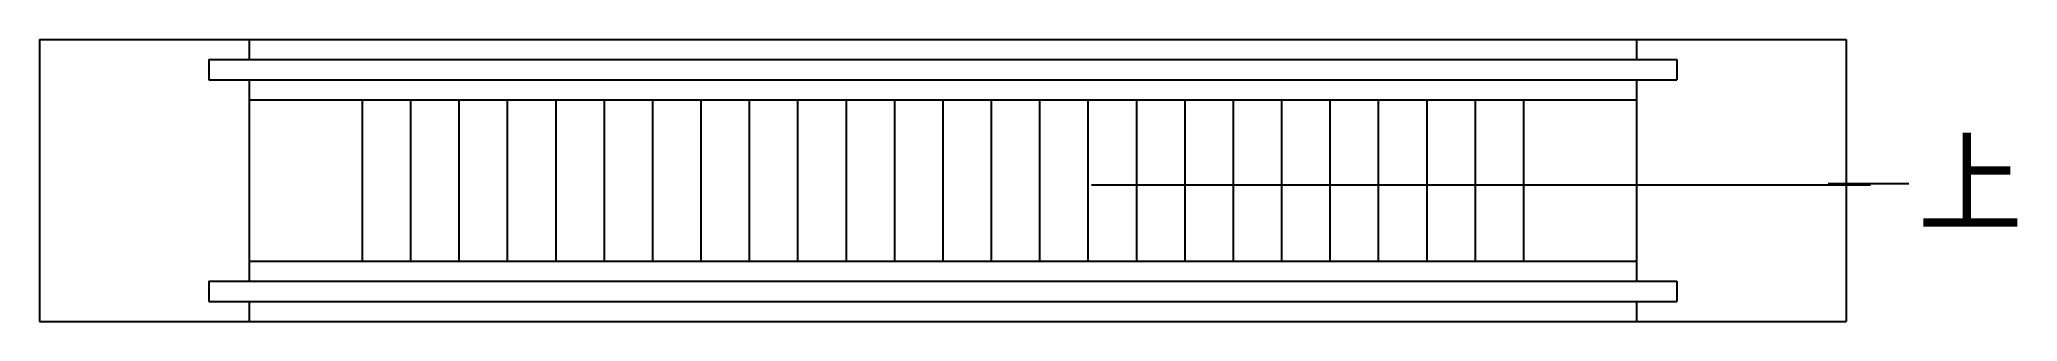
# Model space of a CAD drawing. Header units: metres. Extents: x 13658.7 to 13707.7, y 18527.8 to 18534.8.
import ezdxf

# ---------------------------------------------------------------- set-up
doc = ezdxf.new("R2010")
doc.units = ezdxf.units.M
doc.layers.add('PUB_DIM', color=90, linetype='Continuous')
doc.layers.add('PUB_TEXT', color=7, linetype='Continuous')

msp = doc.modelspace()

# ---------------------------------------------------------------- linework, layer by layer
at = {"layer": 'PUB_DIM'}
for p, q in [((13658.67, 18534.82), (13658.67, 18527.82)), ((13658.67, 18534.82), (13703.47, 18534.82)), ((13663.87, 18534.82), (13663.87, 18534.32)), ((13698.27, 18534.82), (13698.27, 18534.32)), ((13703.47, 18534.82), (13703.47, 18527.82)), ((13662.87, 18534.32), (13699.27, 18534.32)), ((13662.87, 18534.32), (13662.87, 18533.82)), ((13699.27, 18534.32), (13699.27, 18533.82)), ((13662.87, 18533.82), (13699.27, 18533.82)), ((13663.87, 18533.82), (13663.87, 18528.82)), ((13698.27, 18533.82), (13698.27, 18528.82)), ((13663.87, 18533.32), (13698.27, 18533.32)), ((13666.67, 18533.32), (13666.67, 18529.32)), ((13667.87, 18533.32), (13667.87, 18529.32)), ((13669.07, 18533.32), (13669.07, 18529.32)), ((13670.27, 18533.32), (13670.27, 18529.32)), ((13671.47, 18533.32), (13671.47, 18529.32)), ((13672.67, 18533.32), (13672.67, 18529.32)), ((13673.87, 18533.32), (13673.87, 18529.32)), ((13675.07, 18533.32), (13675.07, 18529.32)), ((13676.27, 18533.32), (13676.27, 18529.32)), ((13677.47, 18533.32), (13677.47, 18529.32)), ((13678.67, 18533.32), (13678.67, 18529.32)), ((13679.87, 18533.32), (13679.87, 18529.32)), ((13681.07, 18533.32), (13681.07, 18529.32)), ((13682.27, 18533.32), (13682.27, 18529.32)), ((13683.47, 18533.32), (13683.47, 18529.32)), ((13684.67, 18533.32), (13684.67, 18529.32)), ((13685.87, 18533.32), (13685.87, 18529.32)), ((13687.07, 18533.32), (13687.07, 18529.32)), ((13688.27, 18533.32), (13688.27, 18529.32)), ((13689.47, 18533.32), (13689.47, 18529.32)), ((13690.67, 18533.32), (13690.67, 18529.32)), ((13691.87, 18533.32), (13691.87, 18529.32)), ((13693.07, 18533.32), (13693.07, 18529.32)), ((13694.27, 18533.32), (13694.27, 18529.32)), ((13695.47, 18533.32), (13695.47, 18529.32)), ((13663.87, 18529.32), (13698.27, 18529.32)), ((13662.87, 18528.82), (13699.27, 18528.82)), ((13662.87, 18528.82), (13662.87, 18528.32)), ((13699.27, 18528.82), (13699.27, 18528.32)), ((13662.87, 18528.32), (13699.27, 18528.32)), ((13663.87, 18528.32), (13663.87, 18527.82)), ((13698.27, 18528.32), (13698.27, 18527.82)), ((13658.67, 18527.82), (13703.47, 18527.82))]:
    msp.add_line(p, q, dxfattribs=at)
for points in [[(13684.76, 18531.21), (13704.08, 18531.21)], [(13705.03, 18531.24), (13703.03, 18531.24)]]:
    msp.add_lwpolyline(points, dxfattribs=at)

# ---------------------------------------------------------------- texts
at = {"layer": 'PUB_TEXT'}
msp.add_text('上', height=2, dxfattribs=at).set_placement((13705.25, 18530.26))

doc.saveas('drawing.dxf')
